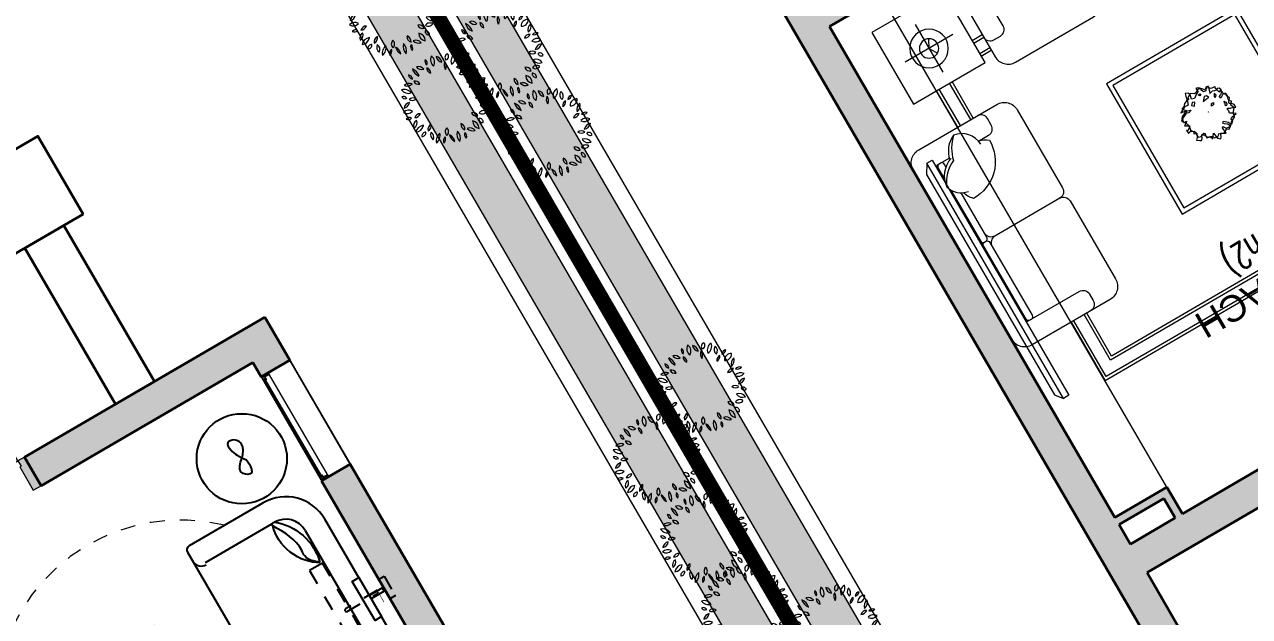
# Model space of a CAD drawing. Header units: millimetres. Extents: x 567980 to 569372, y 2065777 to 2066674.
# Drawn here: x 568889.78 to 568897.93, y 2066310.05 to 2066313.99 of the extents above; entities that cross this region are included whole.
import ezdxf
from ezdxf.enums import TextEntityAlignment as Align

# ---------------------------------------------------------------- set-up
doc = ezdxf.new("R2010")
doc.units = ezdxf.units.MM
for name, pattern in [('047 Type S1$0$CENTER', [2, 1.25, -0.25, 0.25, -0.25]), ('047 Type S1$0$HIDDEN', [0.375, 0.25, -0.125]), ('CENTER', [3, 1.5, -0.5, 0.5, -0.5]), ('HIDDEN', [0.75, 0.5, -0.25])]:
    doc.linetypes.add(name, pattern=pattern)
for name, color, linetype, lineweight in [('A-DIM', 251, 'Continuous', 15), ('A-HATCH', 251, 'Continuous', 5), ('A-TEXT', 7, 'Continuous', 18), ('A-TUONG', 255, 'Continuous', 35), ('boDnv', 54, 'Continuous', 25), ('E- RANH GIOI', 1, 'CENTER', 13), ('E- THAY', 9, 'Continuous', 20), ('E-Manh', 251, 'Continuous', 13), ('E-NoiThat', 32, 'Continuous', 9), ('i_Cay', 114, 'Continuous', 13), ('i_Hatch', 250, 'Continuous', 13), ('i_ThietBi', 32, 'Continuous', 13), ('LD-CUA', 146, 'Continuous', 13), ('LD-KHUAT', 33, 'HIDDEN', 9), ('LD-THAY', 9, 'Continuous', 13)]:
    doc.layers.add(name, color=color, linetype=linetype, lineweight=lineweight)
for name, color, linetype in [('ChiaLo', 128, 'CENTER'), ('DIM 222222', 1, 'Continuous'), ('I-LOOS', 32, 'Continuous'), ('I-LOOSE', 32, 'Continuous'), ('loKBT', 42, 'Continuous')]:
    doc.layers.add(name, color=color, linetype=linetype)
doc.styles.add('AA - Arial - Regular', font='arial.ttf', dxfattribs={"height": 250})
doc.styles.add('Dim roman', font='romans.shx', dxfattribs={"width": 0.7})

# ---------------------------------------------------------------- blocks, each defined once
blk = doc.blocks.new('NEN')
at = {"layer": 'ChiaLo', "ltscale": 5}
blk.add_lwpolyline([(212.7459, -88.0699), (192.6307, -53.4957)], dxfattribs=at)
at = {"layer": 'loKBT'}
for points in [[(203.4352, -47.2097), (192.6307, -53.4957), (202.6883, -70.7828), (213.4928, -64.4968)], [(192.6307, -53.4957), (181.8263, -59.7817), (191.8839, -77.0688), (202.6883, -70.7828)]]:
    blk.add_lwpolyline(points, close=True, dxfattribs=at)
blk = doc.blocks.new('BT-02')
at = {"layer": 'loKBT'}
for points in [[(7730060.1, 959879), (7730060.1, 979879), (7717560.1, 979879), (7717560.1, 959879), (7730060.1, 959879)], [(7742560.1, 959879), (7742560.1, 979879), (7730060.1, 979879), (7730060.1, 959879), (7742560.1, 959879)]]:
    blk.add_lwpolyline(points, dxfattribs=at)
for points in [[(7730060.1, 979879), (7717560.1, 979879), (7717560.1, 959879), (7730060.1, 959879)], [(7717560.1, 959879), (7730060.1, 959879), (7730060.1, 979879), (7717560.1, 979879)], [(7742560.1, 979879), (7730060.1, 979879), (7730060.1, 959879), (7742560.1, 959879)], [(7730060.1, 959879), (7742560.1, 959879), (7742560.1, 979879), (7730060.1, 979879)]]:
    blk.add_lwpolyline(points, close=True, dxfattribs=at)
blk = doc.blocks.new('*U507')
h = blk.add_hatch(color=254)
h.dxf.hatch_style = 1
h.paths.add_polyline_path([(21.7, 844.7), (21.7, 1014.3), (50, 1014.3), (50, 986), (27.4, 986), (27.4, 844.7)])
h = blk.add_hatch(color=253)
h.dxf.hatch_style = 1
h.paths.add_polyline_path([(50, 950.2), (90, 950.2), (90, 1050.2), (50, 1050.2)])
h.paths.add_polyline_path([(50, 100), (90, 100), (90, 0), (50, 0)])
h = blk.add_hatch(color=253)
h.dxf.hatch_style = 1
h.paths.add_polyline_path([(2150.4, 100), (2110.4, 100), (2110.4, 0), (2150.4, 0)])
h.paths.add_polyline_path([(2150.4, 950.2), (2110.4, 950.2), (2110.4, 1050.2), (2150.4, 1050.2)])
h = blk.add_hatch(color=254)
h.dxf.hatch_style = 1
h.paths.add_polyline_path([(50, 950.2), (90, 950.2), (90, 100), (50, 100)])
h = blk.add_hatch(color=254)
h.dxf.hatch_style = 1
h.paths.add_polyline_path([(2110.4, 950.2), (2150.4, 950.2), (2150.4, 100), (2110.4, 100)])
h = blk.add_hatch(color=253)
h.dxf.hatch_style = 1
h.paths.add_polyline_path([(0, 0), (50, 0), (50, -40), (60, -40), (60, -220), (0, -220)])
h = blk.add_hatch(color=253)
h.dxf.hatch_style = 1
h.paths.add_polyline_path([(2200.4, 0), (2150.4, 0), (2150.4, -40), (2140.4, -40), (2140.4, -220), (2200.4, -220)])
at = {"linetype": 'Continuous'}
blk.add_line((70, 100), (70, 950.2), dxfattribs=at)
for p, q in [((90, 950.2), (90, 100)), ((2110.4, 950.2), (2110.4, 100)), ((2130.4, 100), (2130.4, 950.2))]:
    blk.add_line(p, q)
for points in [[(21.7, 844.7), (21.7, 1014.3), (50, 1014.3), (50, 986), (27.4, 986), (27.4, 844.7)], [(50, 950.2), (90, 950.2), (90, 100), (50, 100)], [(2110.4, 950.2), (2150.4, 950.2), (2150.4, 100), (2110.4, 100)], [(0, 0), (50, 0), (50, -40), (60, -40), (60, -220), (0, -220)], [(2200.4, 0), (2150.4, 0), (2150.4, -40), (2140.4, -40), (2140.4, -220), (2200.4, -220)]]:
    blk.add_lwpolyline(points, close=True)
for points in [[(50, 950.2), (90, 950.2), (90, 1050.2), (50, 1050.2), (50, 950.2)], [(2150.4, 950.2), (2110.4, 950.2), (2110.4, 1050.2), (2150.4, 1050.2), (2150.4, 950.2)], [(50, 953.1), (50, 100)], [(2150.4, 953.1), (2150.4, 100)], [(50, 100), (90, 100), (90, 0), (50, 0), (50, 100)], [(2150.4, 100), (2110.4, 100), (2110.4, 0), (2150.4, 0), (2150.4, 100)]]:
    blk.add_lwpolyline(points)
at = {"linetype": 'HIDDEN', "ltscale": 30}
for points in [[(1100.2, 0, 0.414214), (50, 1050.2, 0.414214)], [(1100.2, 0, -0.414214), (2150.4, 1050.2, -0.414214)]]:
    blk.add_lwpolyline(points, format="xyb", dxfattribs=at)
blk = doc.blocks.new('tv')
at = {"layer": 'i_ThietBi'}
for points in [[(-124298533.7, 101887768.1), (-124300227.4, 101887768.1), (-124300277.4, 101887728.1), (-124298468.4, 101887728.1)], [(-124298468.4, 101887688.1), (-124300277.4, 101887688.1), (-124300277.4, 101887728.1), (-124298468.4, 101887728.1)]]:
    blk.add_lwpolyline(points, close=True, dxfattribs=at)
blk = doc.blocks.new('047 Type S1$0$A$C0E4C1570')
at = {"layer": 'DIM 222222', "color": 0, "linetype": '047 Type S1$0$CENTER', "ltscale": 25}
for p, q in [((0, -0.2), (0, -100.2)), ((50, -50.2), (-50, -50.2))]:
    blk.add_line(p, q, dxfattribs=at)
at = {"layer": 'DIM 222222', "color": 0, "linetype": '047 Type S1$0$HIDDEN', "ltscale": 50}
blk.add_lwpolyline([(20, -12.4), (20, -87.4), (-20, -87.4), (-20, -12.4)], close=True, dxfattribs=at)
blk = doc.blocks.new('A$C7ACE46B4')
blk.add_wipeout([(-12.5, 0), (12.5, 0), (12.5, -100), (150, -100), (150, -150), (-150, -150), (-150, -100), (-12.5, -100)]).dxf.layer = 'I-LOOSE'
at = {"layer": 'I-LOOSE'}
blk.add_lwpolyline([(-12.5, -100), (-12.5, 0), (12.5, 0), (12.5, -100)], dxfattribs=at)
blk.add_lwpolyline([(-150, -100), (150, -100), (150, -150), (-150, -150)], close=True, dxfattribs=at)
blk = doc.blocks.new('WR WERW')
at = {"layer": 'DIM 222222', "color": 1, "linetype": '047 Type S1$0$HIDDEN', "ltscale": 50, "extrusion": (9.92932e-07, -2.8403e-12, 1)}
for p, q in [((167309.9, 38806.7, 0), (167259.9, 38806.7, 0)), ((167259.9, 38806.7, 0), (167259.9, 38456.7, 0)), ((167309.9, 38456.7, 0), (167309.9, 38806.7, 0)), ((167259.9, 38456.7, 0), (167309.9, 38456.7, 0))]:
    blk.add_line(p, q, dxfattribs=at)
at = {"layer": 'DIM 222222', "color": 1, "linetype": '047 Type S1$0$HIDDEN', "ltscale": 50, "extrusion": (-9.92932e-07, 2.8439e-12, 1)}
for p, q in [((167269.9, 38636.7, 0), (167149.9, 38636.7, 0)), ((167149.9, 38636.7, 0), (167149.9, 38626.7, 0)), ((167149.9, 38626.7, 0), (167269.9, 38626.7, 0)), ((167274.9, 38631.7, 0), (167274.9, 38631.7, 0))]:
    blk.add_line(p, q, dxfattribs=at)
for start, end in [(0, 90), (270, 0)]:
    blk.add_arc((167269.9, 38631.7, -0.2), 5, start, end, dxfattribs=at)
blk = doc.blocks.new('2nd Floor Plan$0$weff')
at = {"color": 9}
blk.add_wipeout([(56.5, 207.1), (12.8, 168.9), (-23.4, 123.6), (-59.2, 57.6), (-78.1, 2.2), (-84.9, -29.8), (-89.8, -99.1), (-82.2, -153), (-41.5, -131.1), (-5.2, -99.4), (15, -84.2), (44.3, -38.7), (64.9, -4.2), (85, 45.7), (96.1, 91.6), (100.3, 136.7), (100.2, 145.7), (98.6, 169.4), (92.6, 200.1), (93.7, 207.9), (90.9, 214.5), (85, 219.1), (77.5, 220.1)], dxfattribs=at).dxf.layer = 'I-LOOS'
at = {"layer": 'I-LOOS', "color": 9}
for centre, major_axis, ratio, start_param, end_param in [((136.3, -26.8), (112.3, 268.4), 0.731709, 0.805447, 2.336146), ((-82.9, 66.8), (109.5, 220.3), 0.666606, 3.780671, 5.644107), ((79.5, 205.9), (1.9, -14.2), 1, 1.019254, 3.517144)]:
    blk.add_ellipse(centre, major_axis=major_axis, ratio=ratio, start_param=start_param, end_param=end_param, dxfattribs=at)
blk.add_spline([(-83.1, -153.5), (-11, -71.1), (-9.5, -30.9), (92.6, 200.1)], degree=3, dxfattribs=at)
blk = doc.blocks.new('AAW')
at = {"layer": 'I-LOOS'}
blk.add_ellipse((7152422.8, 829492.9, 0), major_axis=(0, 600), ratio=0.583333, dxfattribs=at)
at = {"color": 8, "linetype": 'ByBlock'}
blk.add_wipeout([(7150959.9, 828249), (7150961.2, 828281.8), (7150968.5, 828324.5), (7150982.3, 828366.9), (7151003.5, 828409), (7151026.9, 828442.1), (7151081.9, 828494.6), (7151135.1, 828525.9), (7151168.5, 828538.8), (7151245.7, 828552.7), (7151312.3, 828548.4), (7151358.3, 828536.4), (7151384.9, 828525.8), (7151416.7, 828508.8), (7151457, 828479.2), (7151477, 828460), (7151509.6, 828419.3), (7151536.9, 828368.1), (7151551.1, 828325.1), (7151557.5, 828290.6), (7151559.7, 828260.8), (7151556.7, 828209.9), (7151543.1, 828154.3), (7151515.2, 828095.6), (7151476.7, 828045.7), (7151423.5, 828001.6), (7151375.6, 827976.3), (7151311.5, 827957.6), (7151206.8, 827957.8), (7151146.6, 827975.3), (7151077.7, 828014.7), (7151042.4, 828046.4), (7151002.9, 828098.2), (7150980.2, 828144.5), (7150964.1, 828202.6), (7150959.9, 828247.6)], dxfattribs=at).translate(0, 0, 0).dxf.layer = 'I-LOOS'
at = {"layer": 'I-LOOS', "color": 7}
blk.add_spline([(7151237.1, 828273.2, 0), (7151239.2, 828344.7, 0), (7151250.8, 828366.2, 0), (7151302.6, 828342.8, 0), (7151215, 828187.9, 0), (7151242.3, 828119.2, 0), (7151287.4, 828115.2, 0), (7151294.2, 828165.9, 0), (7151275.4, 828217.2, 0), (7151236.2, 828276.7, 0)], degree=3, dxfattribs=at)
blk.add_wipeout([(7150984.5, 828877.7), (7150984.3, 830047.8), (7150987.9, 830094.3), (7151003.8, 830154.3), (7151019, 830188), (7151039.8, 830221.7), (7151072.1, 830259.9), (7151111.4, 830293), (7151145.7, 830313.9), (7151183.8, 830330.5), (7151224.5, 830341.8), (7151256.3, 830346.5), (7151284.3, 830347.8), (7151842.4, 830347.8), (7151859.2, 830347.4), (7151871.9, 830342.3), (7151881.2, 830331.4), (7151884.2, 830321.4), (7151884.4, 830317.9), (7151884.7, 828607.9), (7151882.7, 828597.3), (7151875.9, 828586.7), (7151869.8, 828582), (7151862.3, 828578.8), (7151854.7, 828577.8), (7151284.5, 828577.8), (7151249.5, 828579.8), (7151207.9, 828587.7), (7151171.3, 828600), (7151141.1, 828614.3), (7151108.9, 828634.6), (7151072.4, 828665.6), (7151048.6, 828692.4), (7151022.6, 828731.5), (7151002.8, 828774.5), (7150990.5, 828818.1), (7150985.2, 828856.5)]).translate(0, 0, 0).dxf.layer = 'I-LOOS'
at = {"layer": 'I-LOOS', "ltscale": 500}
for p, q in [((7151134.3, 828877.8, 0), (7151134.3, 830047.8, 0)), ((7151277.6, 828727.9, 0), (7151819, 828727.9, 0))]:
    blk.add_line(p, q, dxfattribs=at)
at = {"layer": 'I-LOOS', "ltscale": 500, "elevation": 0}
blk.add_lwpolyline([(7150984.3, 830047.7), (7150984.5, 828877.7, 0.414169), (7151284.5, 828577.8), (7151854.7, 828577.8, 0.41182), (7151884.7, 828607.9), (7151884.4, 830317.9, 0.41662), (7151854.4, 830347.8), (7151284.3, 830347.8, 0.414258)], format="xyb", close=True, dxfattribs=at)
at = {"layer": 'I-LOOS'}
blk.add_circle((7151259.8, 828253.1, 0), 300, dxfattribs=at)
at = {"layer": 'I-LOOS', "ltscale": 500}
for centre, radius, start, end in [((7151284.3, 828877.8, 0), 150, 180.00873, 270), ((7151819.3, 828677.4, 0), 65.6, 4.65828, 90.30372)]:
    blk.add_arc(centre, radius, start, end, dxfattribs=at)
at = {"layer": 'LD-KHUAT', "ltscale": 0.1}
blk.add_arc((7152437, 829469.1, 0), 1235.3, 226.17856, 134.65889, dxfattribs=at)
blk.add_wipeout([(7150884.5, 828877.9), (7150944.5, 828877.9), (7150944.4, 828957.9), (7150919.4, 828957.9), (7150919.4, 829967.9), (7150944.4, 829967.9), (7150944.4, 830047.9), (7150884.4, 830047.9), (7150884.4, 828877.9)]).translate(0, 0, 0).dxf.layer = 'I-LOOS'
at = {"layer": 'I-LOOSE', "rotation": 89.99999999876488}
blk.add_blockref('A$C7ACE46B4', (7150884.4, 829477.9, 0), dxfattribs=at)
at = {"layer": 'DIM 222222', "linetype": 'ByBlock', "xscale": 2, "yscale": 2, "zscale": 2}
blk.add_blockref('WR WERW', (6816624.6, 752209.1, 0), dxfattribs=at)
at = {"layer": 'I-LOOS', "ltscale": 500, "xscale": -1, "rotation": 175.5742858466024}
blk.add_blockref('2nd Floor Plan$0$weff', (7151228.7, 828950.6, 0), dxfattribs=at)
blk = doc.blocks.new('sf2')
at = {"layer": 'E-NoiThat'}
for p, q in [((-123893881.8, 101810474), (-123893331.8, 101810474)), ((-123893881.8, 101809924), (-123893881.8, 101810474)), ((-123893331.8, 101810474), (-123893331.8, 101809924)), ((-123893881.8, 101810094), (-123893958.9, 101810094)), ((-123893881.8, 101810074), (-123893958.9, 101810074)), ((-123893881.8, 101809994), (-123893958.9, 101809994)), ((-123893881.8, 101809974), (-123893958.9, 101809974)), ((-123893331.8, 101809924), (-123893881.8, 101809924)), ((-123893628.9, 101809644), (-123893628.9, 101809924)), ((-123893608.9, 101809644), (-123893608.9, 101809924)), ((-123893528.9, 101809644), (-123893528.9, 101809924)), ((-123893508.9, 101809644), (-123893508.9, 101809924)), ((-123895508.9, 101808394), (-123895508.9, 101809394)), ((-123895508.9, 101809394), (-123894508.9, 101809394)), ((-123895478.9, 101808424), (-123895478.9, 101809364)), ((-123895478.9, 101809364), (-123894538.9, 101809364)), ((-123894538.9, 101809364), (-123894538.9, 101808424)), ((-123894508.9, 101809394), (-123894508.9, 101808394)), ((-123895124.1, 101809011.6), (-123895119.2, 101809016.2)), ((-123895119.2, 101809016.2), (-123895106.2, 101809017.3)), ((-123895106.2, 101809017.3), (-123895094.8, 101809018.5)), ((-123895094.8, 101809018.5), (-123895085, 101809028.8)), ((-123895086.6, 101809041.5), (-123895068.7, 101809042.7)), ((-123895085, 101809027.7), (-123895086.6, 101809041.5)), ((-123895085, 101809028.8), (-123895080.1, 101809032.3)), ((-123895080.1, 101809011.6), (-123895085, 101809027.7)), ((-123895080.1, 101809032.3), (-123895063.8, 101809036.9)), ((-123895068.7, 101809042.7), (-123895057.3, 101809021.9)), ((-123895063.8, 101809036.9), (-123895054.1, 101809032.3)), ((-123895057.3, 101809021.9), (-123895041.1, 101809024.2)), ((-123895054.1, 101809032.3), (-123895041.1, 101809048.4)), ((-123895041.1, 101809048.4), (-123895023.1, 101809056.5)), ((-123895041.1, 101809024.2), (-123895032.9, 101809042.7)), ((-123895036.2, 101809048.4), (-123895031.3, 101809058.8)), ((-123895032.9, 101809042.7), (-123895036.2, 101809048.4)), ((-123895031.3, 101809058.8), (-123895018.3, 101809066.9)), ((-123895023.1, 101809056.5), (-123895011.7, 101809056.5)), ((-123895018.3, 101809066.9), (-123895006.9, 101809070.3)), ((-123895014.1, 101809024.4), (-123895016.6, 101809017.1)), ((-123895016.6, 101809017.1), (-123895006.4, 101809013.5)), ((-123894998.8, 101809024.4), (-123895014.1, 101809024.4)), ((-123895011.7, 101809056.5), (-123894992.2, 101809043.8)), ((-123895006.9, 101809070.3), (-123895010.1, 101809048.4)), ((-123895010.1, 101809048.4), (-123895008.5, 101809043.8)), ((-123895008.5, 101809043.8), (-123894993.8, 101809035.8)), ((-123895006.4, 101809013.5), (-123894998.8, 101809024.4)), ((-123894993.8, 101809035.8), (-123894966.2, 101809017.3)), ((-123894992.2, 101809043.8), (-123894982.4, 101809042.7)), ((-123894982.4, 101809042.7), (-123894958, 101809060)), ((-123894966.2, 101809017.3), (-123894946.6, 101809021.9)), ((-123894958, 101809060), (-123894951.5, 101809055.3)), ((-123894953.1, 101809053), (-123894949.9, 101809068)), ((-123894946.6, 101809021.9), (-123894953.1, 101809053)), ((-123894951.5, 101809055.3), (-123894941.8, 101809049.6)), ((-123894949.9, 101809068), (-123894928.7, 101809076.1)), ((-123894941.8, 101809049.6), (-123894930.4, 101809045)), ((-123894930.4, 101809045), (-123894928.7, 101809032.3)), ((-123894928.7, 101809076.1), (-123894923.8, 101809060)), ((-123894928.7, 101809032.3), (-123894928.7, 101809030)), ((-123894928.7, 101809030), (-123894909.2, 101809027.7)), ((-123894923.8, 101809060), (-123894922.2, 101809053)), ((-123894922.2, 101809053), (-123894919, 101809031.1)), ((-123894919, 101809031.1), (-123894907.6, 101808998.9)), ((-123894909.2, 101809027.7), (-123894892.9, 101809020.8)), ((-123894892.9, 101809020.8), (-123894876.6, 101809003.5)), ((-123895164.8, 101808934.3), (-123895161.5, 101808943.6)), ((-123895158.3, 101808924), (-123895164.8, 101808934.3)), ((-123895163.1, 101808928.6), (-123895159.9, 101808935.5)), ((-123895161.5, 101808943.6), (-123895143.6, 101808945.9)), ((-123895159.9, 101808935.5), (-123895156.6, 101808940.1)), ((-123895156.6, 101808940.1), (-123895148.5, 101808945.9)), ((-123895148.5, 101808978.1), (-123895142, 101808993.1)), ((-123895143.6, 101808963.1), (-123895148.5, 101808978.1)), ((-123895148.5, 101808958.5), (-123895146.9, 101808960.8)), ((-123895148.5, 101808953.9), (-123895148.5, 101808958.5)), ((-123895148.5, 101808945.9), (-123895148.5, 101808953.9)), ((-123895146.9, 101808977), (-123895127.3, 101808970.1)), ((-123895146.9, 101808960.8), (-123895146.9, 101808977)), ((-123895133.8, 101808952.8), (-123895143.6, 101808963.1)), ((-123895143.6, 101808945.9), (-123895117.6, 101808929.7)), ((-123895142, 101808993.1), (-123895129, 101808997.7)), ((-123895125.7, 101808950.5), (-123895133.8, 101808952.8)), ((-123895129, 101808997.7), (-123895119.2, 101808992)), ((-123895127.3, 101808981.6), (-123895119.2, 101809005.8)), ((-123895127.3, 101808970.1), (-123895127.3, 101808981.6)), ((-123895115.9, 101808944.7), (-123895125.7, 101808950.5)), ((-123895119.2, 101809005.8), (-123895124.1, 101809011.6)), ((-123895119.2, 101808992), (-123895106.2, 101808994.3)), ((-123895117.6, 101808929.7), (-123895115.9, 101808944.7)), ((-123895106.2, 101808994.3), (-123895091.5, 101808998.9)), ((-123895102.6, 101808963.3), (-123895098.1, 101808976.2)), ((-123895092, 101808954.7), (-123895102.6, 101808963.3)), ((-123895098.1, 101808976.2), (-123895096.5, 101808978.4)), ((-123895096.5, 101808978.4), (-123895085.9, 101808960.1)), ((-123895085.9, 101808960.1), (-123895092, 101808954.7)), ((-123895091.5, 101808998.9), (-123895072, 101808993.1)), ((-123895075.2, 101808996.6), (-123895080.1, 101809011.6)), ((-123895072, 101808993.1), (-123895075.2, 101808996.6)), ((-123895052.5, 101808973), (-123895044.8, 101808992.4)), ((-123895034.2, 101808975.1), (-123895052.5, 101808973)), ((-123895044.8, 101808992.4), (-123895028.1, 101808994.5)), ((-123895006.8, 101808969.7), (-123895034.2, 101808975.1)), ((-123895028.1, 101808994.5), (-123895006.8, 101808969.7)), ((-123894956.7, 101808993.4), (-123894940, 101809002)), ((-123894941.5, 101808973), (-123894956.7, 101808993.4)), ((-123894924.8, 101808985.9), (-123894941.5, 101808973)), ((-123894940, 101809002), (-123894924.8, 101808985.9)), ((-123894907.6, 101808998.9), (-123894892.9, 101808998.9)), ((-123894865.2, 101808975.8), (-123894905.9, 101808962)), ((-123894905.9, 101808962), (-123894897.8, 101808955.1)), ((-123894897.8, 101808955.1), (-123894886.4, 101808952.8)), ((-123894892.9, 101808998.9), (-123894883.1, 101809002.3)), ((-123894886.4, 101808952.8), (-123894871.8, 101808959.7)), ((-123894883.1, 101809002.3), (-123894839.2, 101808980.4)), ((-123894857.1, 101808997.7), (-123894879.9, 101808974.7)), ((-123894879.9, 101808974.7), (-123894865.2, 101808958.5)), ((-123894876.6, 101809003.5), (-123894857.1, 101808997.7)), ((-123894871.8, 101808959.7), (-123894862, 101808965.5)), ((-123894839.2, 101808980.4), (-123894865.2, 101808975.8)), ((-123894865.2, 101808958.5), (-123894850.6, 101808949.3)), ((-123894862, 101808965.5), (-123894837.6, 101808956.2)), ((-123894850.6, 101808949.3), (-123894831.1, 101808941.2)), ((-123894837.6, 101808956.2), (-123894819.7, 101808936.6)), ((-123894831.1, 101808941.2), (-123894824.5, 101808920.5)), ((-123894819.7, 101808936.6), (-123894818, 101808929.7)), ((-123895174.5, 101808849), (-123895164.8, 101808861.7)), ((-123895171.3, 101808904.4), (-123895164.8, 101808914.7)), ((-123895161.5, 101808892.8), (-123895171.3, 101808904.4)), ((-123895169.7, 101808876.7), (-123895158.3, 101808890.5)), ((-123895159.9, 101808866.3), (-123895169.7, 101808876.7)), ((-123895166.4, 101808922.8), (-123895163.1, 101808928.6)), ((-123895161.5, 101808909), (-123895166.4, 101808922.8)), ((-123895164.8, 101808914.7), (-123895158.3, 101808924)), ((-123895164.8, 101808861.7), (-123895148.5, 101808870.9)), ((-123895163.1, 101808830.6), (-123895151.7, 101808856)), ((-123895158.3, 101808899.8), (-123895161.5, 101808909)), ((-123895150.1, 101808876.7), (-123895161.5, 101808892.8)), ((-123895151.7, 101808856), (-123895159.9, 101808866.3)), ((-123895158.3, 101808890.5), (-123895158.3, 101808899.8)), ((-123895148.5, 101808870.9), (-123895150.1, 101808876.7)), ((-123895124.1, 101808851.4), (-123895140.4, 101808839.8)), ((-123895132.2, 101808895.1), (-123895135.5, 101808890.5)), ((-123895135.5, 101808890.5), (-123895135.5, 101808877.9)), ((-123895135.5, 101808877.9), (-123895127.3, 101808868.6)), ((-123895127.3, 101808900.9), (-123895132.2, 101808895.1)), ((-123895122.8, 101808890.1), (-123895127.3, 101808900.9)), ((-123895127.3, 101808868.6), (-123895120.8, 101808870.9)), ((-123895122.8, 101808890.1), (-123895125.7, 101808885.9)), ((-123895120.8, 101808870.9), (-123895125.7, 101808885.9)), ((-123895119.2, 101808842.1), (-123895124.1, 101808851.4)), ((-123895047.9, 101808929.9), (-123895061.6, 101808928.9)), ((-123895061.6, 101808928.9), (-123895054, 101808915.9)), ((-123895054, 101808915.9), (-123895038.8, 101808915.9)), ((-123895038.8, 101808915.9), (-123895047.9, 101808929.9)), ((-123895001.7, 101808891.3), (-123895003.1, 101808891.3)), ((-123895001.7, 101808891.3), (-123895001.7, 101808892.7)), ((-123895001.7, 101808891.3), (-123895001.7, 101808890)), ((-123895001.7, 101808891.3), (-123895000.3, 101808891.3)), ((-123894816.4, 101808892.8), (-123894849, 101808875.6)), ((-123894849, 101808875.6), (-123894822.9, 101808854.8)), ((-123894826.2, 101808913.6), (-123894844.1, 101808912.4)), ((-123894844.1, 101808912.4), (-123894835.9, 101808904.4)), ((-123894839.2, 101808889.4), (-123894840.8, 101808868.6)), ((-123894840.8, 101808868.6), (-123894837.6, 101808838.7)), ((-123894834.3, 101808905.5), (-123894839.2, 101808889.4)), ((-123894835.9, 101808904.4), (-123894816.4, 101808892.8)), ((-123894824.5, 101808920.5), (-123894834.3, 101808905.5)), ((-123894818, 101808929.7), (-123894826.2, 101808913.6)), ((-123894822.9, 101808854.8), (-123894813.1, 101808859.4)), ((-123894813.1, 101808859.4), (-123894814.8, 101808841)), ((-123895174.5, 101808829.5), (-123895174.5, 101808849)), ((-123895146.9, 101808839.8), (-123895174.5, 101808829.5)), ((-123895153.4, 101808819.1), (-123895163.1, 101808830.6)), ((-123895155, 101808791.4), (-123895143.6, 101808800.6)), ((-123895119.2, 101808784.5), (-123895155, 101808791.4)), ((-123895140.4, 101808802.9), (-123895153.4, 101808819.1)), ((-123895140.4, 101808839.8), (-123895146.9, 101808839.8)), ((-123895143.6, 101808800.6), (-123895127.3, 101808809.9)), ((-123895137.1, 101808786.8), (-123895140.4, 101808802.9)), ((-123895133.8, 101808775.3), (-123895137.1, 101808786.8)), ((-123895101.3, 101808759.1), (-123895133.8, 101808775.3)), ((-123895127.3, 101808809.9), (-123895117.6, 101808815.6)), ((-123895122.4, 101808830.6), (-123895119.2, 101808842.1)), ((-123895117.6, 101808815.6), (-123895122.4, 101808830.6)), ((-123895106.2, 101808776.4), (-123895119.2, 101808784.5)), ((-123895114.3, 101808761.5), (-123895106.2, 101808776.4)), ((-123895057.3, 101808790.3), (-123895083.4, 101808766.1)), ((-123895072, 101808756.8), (-123895054.1, 101808769.5)), ((-123895047.6, 101808779.9), (-123895057.3, 101808790.3)), ((-123895054.1, 101808769.5), (-123895047.6, 101808779.9)), ((-123894902.7, 101808785.7), (-123894910.8, 101808779.9)), ((-123894910.8, 101808779.9), (-123894907.6, 101808769.5)), ((-123894899.4, 101808775.3), (-123894910.8, 101808753.4)), ((-123894907.6, 101808769.5), (-123894905.9, 101808749.9)), ((-123894886.4, 101808782.2), (-123894902.7, 101808785.7)), ((-123894891.3, 101808781), (-123894899.4, 101808775.3)), ((-123894878.3, 101808775.3), (-123894891.3, 101808781)), ((-123894876.6, 101808761.5), (-123894886.4, 101808782.2)), ((-123894858.7, 101808782.2), (-123894878.3, 101808775.3)), ((-123894844.1, 101808815.6), (-123894863.6, 101808808.7)), ((-123894863.6, 101808808.7), (-123894850.6, 101808784.5)), ((-123894855.5, 101808828.3), (-123894860.4, 101808815.6)), ((-123894860.4, 101808815.6), (-123894855.5, 101808805.3)), ((-123894855.5, 101808805.3), (-123894858.7, 101808782.2)), ((-123894839.2, 101808770.7), (-123894857.1, 101808758)), ((-123894837.6, 101808838.7), (-123894855.5, 101808828.3)), ((-123894839.2, 101808843.3), (-123894852.2, 101808827.1)), ((-123894852.2, 101808827.1), (-123894844.1, 101808815.6)), ((-123894850.6, 101808784.5), (-123894839.2, 101808770.7)), ((-123894831.1, 101808839.8), (-123894839.2, 101808843.3)), ((-123894814.8, 101808834.1), (-123894831.1, 101808839.8)), ((-123894814.8, 101808841), (-123894814.8, 101808834.1)), ((-123895096.4, 101808746.5), (-123895114.3, 101808761.5)), ((-123895093.1, 101808748.8), (-123895101.3, 101808759.1)), ((-123895085, 101808756.8), (-123895096.4, 101808746.5)), ((-123895086.6, 101808743), (-123895093.1, 101808748.8)), ((-123895083.4, 101808738.4), (-123895086.6, 101808743)), ((-123895083.4, 101808766.1), (-123895085, 101808756.8)), ((-123895065.5, 101808737.3), (-123895083.4, 101808738.4)), ((-123895081.7, 101808737.3), (-123895072, 101808756.8)), ((-123895063.8, 101808723.4), (-123895081.7, 101808737.3)), ((-123895054.1, 101808740.7), (-123895065.5, 101808737.3)), ((-123895047.6, 101808734.9), (-123895063.8, 101808723.4)), ((-123895034.5, 101808724.6), (-123895054.1, 101808740.7)), ((-123895045.9, 101808745.3), (-123895047.6, 101808734.9)), ((-123895036.2, 101808760.3), (-123895045.9, 101808745.3)), ((-123895029.7, 101808753.4), (-123895036.2, 101808760.3)), ((-123895019.9, 101808717.7), (-123895034.5, 101808724.6)), ((-123895032.9, 101808711.9), (-123895029.7, 101808753.4)), ((-123895024.8, 101808716.5), (-123895032.9, 101808711.9)), ((-123895006.9, 101808725.7), (-123895024.8, 101808716.5)), ((-123895003.6, 101808729.2), (-123895019.9, 101808717.7)), ((-123894997.1, 101808721.1), (-123895006.9, 101808725.7)), ((-123894989, 101808731.5), (-123895003.6, 101808729.2)), ((-123894990.6, 101808707.3), (-123894997.1, 101808721.1)), ((-123894984.1, 101808696.9), (-123894990.6, 101808707.3)), ((-123894974.3, 101808718.8), (-123894989, 101808731.5)), ((-123894974.3, 101808705), (-123894984.1, 101808696.9)), ((-123894951.5, 101808723.4), (-123894974.3, 101808718.8)), ((-123894966.2, 101808711.9), (-123894974.3, 101808705)), ((-123894959.7, 101808754.5), (-123894966.2, 101808711.9)), ((-123894936.9, 101808723.4), (-123894959.7, 101808754.5)), ((-123894941.8, 101808738.4), (-123894951.5, 101808723.4)), ((-123894933.6, 101808743), (-123894941.8, 101808738.4)), ((-123894930.4, 101808745.3), (-123894936.9, 101808723.4)), ((-123894932, 101808743), (-123894933.6, 101808743)), ((-123894912.4, 101808747.6), (-123894932, 101808743)), ((-123894922.2, 101808747.6), (-123894930.4, 101808745.3)), ((-123894905.9, 101808749.9), (-123894922.2, 101808747.6)), ((-123894910.8, 101808753.4), (-123894912.4, 101808747.6)), ((-123894865.2, 101808752.2), (-123894876.6, 101808761.5)), ((-123894857.1, 101808758), (-123894865.2, 101808752.2)), ((-123894508.9, 101808394), (-123895508.9, 101808394)), ((-123894538.9, 101808424), (-123895478.9, 101808424)), ((-123893628.9, 101807814), (-123893628.9, 101808144)), ((-123893608.9, 101807794), (-123893608.9, 101808144)), ((-123893528.9, 101807714), (-123893528.9, 101808144)), ((-123893508.9, 101808144), (-123893508.9, 101807694)), ((-123893508.9, 101807694), (-123893508.9, 101808144)), ((-123896408.9, 101807794), (-123893608.9, 101807794)), ((-123896388.9, 101807814), (-123893628.9, 101807814)), ((-123896488.9, 101807714), (-123893528.9, 101807714)), ((-123896508.9, 101807694), (-123893508.9, 101807694))]:
    blk.add_line(p, q, dxfattribs=at)
for points in [[(-123893958.9, 101809924, -0.414214), (-123894058.9, 101809824), (-123894658.9, 101809824, -0.414214), (-123894708.9, 101809874, -0.414214), (-123894758.9, 101809824), (-123895258.9, 101809824, -0.414214), (-123895308.9, 101809874, -0.414214), (-123895358.9, 101809824), (-123895958.9, 101809824, -0.414214), (-123896058.9, 101809924), (-123896058.9, 101810524, -0.414214), (-123895958.9, 101810624), (-123894058.9, 101810624, -0.414214), (-123893958.9, 101810524)], [(-123893808.9, 101809644, 0.414214), (-123893908.9, 101809544), (-123893908.9, 101808944, 0.414214), (-123893858.9, 101808894, 0.404778), (-123893908.9, 101808844), (-123893908.9, 101808244, 0.414214), (-123893808.9, 101808144), (-123893208.9, 101808144, 0.414214), (-123893108.9, 101808244), (-123893108.9, 101809544, 0.414214), (-123893208.9, 101809644)], [(-123893258.9, 101808314), (-123893258.9, 101808874, 0.414214), (-123893278.9, 101808894), (-123893288.9, 101808894, 0.414214), (-123893308.9, 101808874), (-123893308.9, 101808314, 0.414214), (-123893288.9, 101808294), (-123893278.9, 101808294, 0.414214)]]:
    blk.add_lwpolyline(points, format="xyb", close=True, dxfattribs=at)
for points in [[(-123893606.8, 101810375.1), (-123893606.8, 101810009.1)], [(-123893606.8, 101810192.1), (-123893638.9, 101810247.7)], [(-123893789.8, 101810192.1), (-123893423.8, 101810192.1)], [(-123893606.8, 101810192.1), (-123893638.9, 101810136.6)], [(-123893357.1, 101809494), (-123893258.9, 101809494), (-123893258.9, 101809388.8)], [(-123893858.9, 101808894), (-123893358.9, 101808894)]]:
    blk.add_lwpolyline(points, dxfattribs=at)
for points in [[(-123893958.9, 101810074, -0.414214), (-123894008.9, 101810024), (-123894058.9, 101810024, -0.414214), (-123894108.9, 101810074), (-123894108.9, 101810151.5)], [(-123893581.4, 101809494), (-123893658.9, 101809494, -0.414214), (-123893708.9, 101809544), (-123893708.9, 101809594, -0.414214), (-123893658.9, 101809644)], [(-123893584.4, 101809468.9, -0.356772), (-123893458.4, 101809612.2, -0.249542), (-123893354.5, 101809482.4, 9.61688)], [(-123893458.4, 101809612.2, -0.14773), (-123893372.5, 101809466, -0.213343), (-123893246.4, 101809337.1, -0.178662)], [(-123893581.4, 101809494.1, 0.165541), (-123893647.4, 101809463.2, 0.425989), (-123893361, 101809182.4, 0.121523), (-123893321.5, 101809249, -7.115464)], [(-123893365.6, 101809486.2, -0.306663), (-123893246.4, 101809337.1, -0.30633), (-123893355.3, 101809239.7, 0.872847)], [(-123893308.9, 101809455.8), (-123893308.9, 101809474, -0.414214), (-123893288.9, 101809494), (-123893278.9, 101809494, -0.414214), (-123893258.9, 101809474)], [(-123893258.9, 101809474), (-123893258.9, 101809388.8, -0.414214)], [(-123893258.9, 101809305.6), (-123893258.9, 101808294), (-123893658.9, 101808294, 0.414214), (-123893708.9, 101808244), (-123893708.9, 101808194, 0.414214), (-123893658.9, 101808144)], [(-123893258.9, 101809305.6), (-123893258.9, 101808294), (-123893658.9, 101808294, 0.414214), (-123893708.9, 101808244), (-123893708.9, 101808194, 0.414214), (-123893658.9, 101808144)], [(-123893258.9, 101809305.6), (-123893258.9, 101808914, -0.414214), (-123893278.9, 101808894), (-123893288.9, 101808894, -0.414214), (-123893308.9, 101808914), (-123893308.9, 101809255.3, -0.414214)], [(-123893358.9, 101808894, 0.414214), (-123893308.9, 101808944, -1)], [(-123893358.9, 101808894, -0.414214), (-123893308.9, 101808844, 1)]]:
    blk.add_lwpolyline(points, format="xyb", dxfattribs=at)
for radius in [128.3, 64.2]:
    blk.add_circle((-123893606.8, 101810192.1), radius, dxfattribs=at)
blk = doc.blocks.new('SFFSF')
h = blk.add_hatch(color=250)
h.paths.add_polyline_path([(339647, 104917), (339647, 104892), (339678, 104892), (339678, 104899), (339675, 104899, 1), (339675, 104897), (339677, 104897), (339677, 104893), (339663, 104893), (339663, 104916), (339677, 104916), (339677, 104912), (339675, 104912, 1), (339675, 104911), (339678, 104911), (339678, 104917)])
h.paths.add_polyline_path([(339648, 104916), (339662, 104916), (339662, 104893), (339648, 104893)], flags=16)
blk.add_lwpolyline([(339663, 104893), (339663, 104916), (339677, 104916), (339677, 104912), (339675, 104912, 1), (339675, 104911), (339678, 104911), (339678, 104917), (339647, 104917), (339647, 104892), (339678, 104892), (339678, 104899), (339675, 104899, 1), (339675, 104897), (339677, 104897), (339677, 104893)], format="xyb", close=True)
blk.add_lwpolyline([(339662, 104893), (339662, 104916), (339648, 104916), (339648, 104893)], close=True)
blk = doc.blocks.new('DDDDA')
blk.add_hatch(color=250).paths.add_polyline_path([(339344, 104971), (339344, 104969), (339333, 104969), (339333, 104958), (339344, 104958), (339344, 104957, 0.240391), (339347, 104961), (339336, 104961), (339336, 104967), (339347, 104967, 0.240391)])
blk.add_lwpolyline([(339344, 104971), (339344, 104969), (339333, 104969), (339333, 104958), (339344, 104958), (339344, 104957, 0.240391), (339347, 104961), (339336, 104961), (339336, 104967), (339347, 104967, 0.240391)], format="xyb", close=True)
blk = doc.blocks.new('*U496')
for points in [[(22, 22), (0, 22), (0, 28), (1, 28), (1, 23), (18, 23), (18, 63), (9, 63), (9, 72), (5, 74), (5, 83), (9, 86), (9, 93), (1, 93), (1, 89), (0, 89), (0, 94), (10, 94), (10, 93), (10, 91), (10, 82), (9, 82), (9, 84), (6, 82), (6, 75), (9, 73), (9, 75), (10, 75), (10, 64), (19, 64), (19, 23), (22, 23)], [(1045, 22), (1067, 22), (1067, 28), (1065, 28), (1065, 23), (1049, 23), (1049, 63), (1058, 63), (1058, 72), (1062, 74), (1062, 83), (1058, 86), (1058, 93), (1065, 93), (1065, 89), (1067, 89), (1067, 94), (1057, 94), (1057, 93), (1057, 91), (1057, 82), (1058, 82), (1058, 84), (1060, 82), (1060, 75), (1058, 73), (1058, 75), (1057, 75), (1057, 64), (1048, 64), (1048, 23), (1045, 23)]]:
    blk.add_hatch(color=250).paths.add_polyline_path(points)
for p, q in [((10, 94), (1057, 94)), ((22, 22), (1045, 22))]:
    blk.add_line(p, q)
for points in [[(9, 93), (9, 86), (5, 83), (5, 74), (9, 72), (9, 63), (18, 63), (18, 23), (1, 23), (1, 28), (0, 28), (0, 22), (22, 22), (22, 23), (19, 23), (19, 64), (10, 64), (10, 75), (9, 75), (9, 73), (6, 75), (6, 82), (9, 84), (9, 82), (10, 82), (10, 93), (10, 93), (10, 94), (0, 94), (0, 89), (1, 89), (1, 93), (9, 93)], [(1058, 93), (1058, 86), (1062, 83), (1062, 74), (1058, 72), (1058, 63), (1049, 63), (1049, 23), (1065, 23), (1065, 28), (1067, 28), (1067, 22), (1045, 22), (1045, 23), (1048, 23), (1048, 64), (1057, 64), (1057, 75), (1058, 75), (1058, 73), (1060, 75), (1060, 82), (1058, 84), (1058, 82), (1057, 82), (1057, 93), (1057, 93), (1057, 94), (1067, 94), (1067, 89), (1065, 89), (1065, 93), (1058, 93)]]:
    blk.add_lwpolyline(points)
blk.add_lwpolyline([(1031, 76), (36, 76), (36, 82), (1031, 82)], close=True)
at = {"xscale": -1, "rotation": 180}
blk.add_blockref('SFFSF', (-339635, 104983), dxfattribs=at)
blk.add_blockref('DDDDA', (-339300, -104885))
at = {"xscale": -1}
blk.add_blockref('DDDDA', (340366, -104885), dxfattribs=at)
at = {"rotation": 180}
blk.add_blockref('SFFSF', (340701, 104983), dxfattribs=at)
blk = doc.blocks.new('TANG 1 BT1')
at = {"layer": 'A-HATCH'}
h = blk.add_hatch(color=256, dxfattribs=at)
h.dxf.hatch_style = 1
h.paths.add_polyline_path([(7158834.4, 839216.9), (7158834.4, 837891.9), (7159054.4, 837891.9), (7159054.4, 839436.9), (7153914.4, 839436.9), (7153914.4, 839216.9)])
h.paths.add_polyline_path([(7150554.4, 839436.9), (7150554.3, 838368.7), (7150774.3, 838368.7), (7150774.4, 839216.9), (7151514.4, 839216.9), (7151514.4, 839436.9)])
h.paths.add_polyline_path([(7150774.3, 836568.7), (7150554.3, 836568.7), (7150554.4, 835616.9), (7151104.3, 835616.9), (7151104.3, 835319.5), (7151324.3, 835319.5), (7151324.3, 835616.9), (7152824.3, 835616.9), (7152824.3, 833426.9), (7152714.3, 833426.9), (7152714.3, 833316.9), (7152934.3, 833316.9), (7152934.3, 835726.9), (7150774.4, 835726.9)])
h.paths.add_polyline_path([(7151324.3, 834519.5), (7151104.3, 834519.5), (7151104.3, 832826.9), (7151324.3, 832826.9), (7151324.3, 833316.9), (7151914.3, 833316.9), (7151914.3, 833426.9), (7151324.3, 833426.9)])
h.paths.add_polyline_path([(7158834.4, 835616.9), (7158834.4, 834616.9), (7159054.4, 834616.9), (7159054.4, 835946.9), (7159054.4, 837091.9), (7158834.4, 837091.9), (7158834.4, 836041.9), (7158234.4, 836041.9), (7158234.4, 835726.9), (7156074.4, 835726.9), (7156074.4, 835616.9)])
h.paths.add_polyline_path([(7158834.4, 835726.9), (7158289.4, 835726.9), (7158289.4, 835986.9), (7158834.4, 835986.9)], flags=16)
h.paths.add_polyline_path([(7158434.4, 831596.9), (7158434.4, 831391.9), (7158834.4, 831391.9), (7158834.4, 827616.9), (7158354.3, 827616.9), (7158354.3, 827396.9), (7159054.4, 827396.9), (7159054.4, 832816.9), (7158834.4, 832816.9), (7158834.4, 831816.9), (7156074.4, 831816.9), (7156074.4, 831596.9)])
h.paths.add_polyline_path([(7158834.4, 831596.9), (7158834.4, 831446.9), (7158489.4, 831446.9), (7158489.4, 831596.9)], flags=16)
h.paths.add_polyline_path([(7152934.3, 831706.9), (7152934.3, 831816.9), (7151324.3, 831816.9), (7151324.3, 831926.9), (7151104.3, 831926.9), (7151104.3, 831816.9), (7150554.4, 831816.9), (7150554.4, 830866.9), (7150774.4, 830866.9), (7150774.4, 831706.9)])
h.paths.add_polyline_path([(7150554.4, 828526.9), (7150774.4, 828526.9), (7150774.4, 830066.9), (7150554.4, 830066.9)])
h.paths.add_polyline_path([(7151704.4, 827396.9), (7152404.2, 827396.9), (7152404.2, 827616.9), (7150774.4, 827616.9), (7150774.4, 827726.9), (7150554.4, 827726.9), (7150554.4, 827616.9), (7150554.4, 827396.9), (7151404.4, 827396.9), (7151404.4, 827396.9)])
h.paths.add_polyline_path([(7154604.6, 827616.9), (7154604.6, 827396.9), (7155304.4, 827396.9), (7155304.4, 827396.9), (7155604.4, 827396.9), (7156654.4, 827396.9), (7156654.4, 827616.9)])
h.paths.add_polyline_path([(7150304.3, 831816.9), (7150304.3, 831196.9), (7150554.3, 831196.9), (7150554.3, 831306.9), (7150414.3, 831306.9), (7150414.3, 831706.9), (7150554.3, 831706.9), (7150554.3, 831816.9)])
h.paths.add_polyline_path([(7150304.3, 836228.5), (7150304.3, 835616.9), (7150554.3, 835616.9), (7150554.3, 835726.9), (7150414.3, 835726.9), (7150414.3, 836118.5), (7150554.4, 836118.5), (7150554.4, 836228.5)])
at = {"layer": 'A-TUONG'}
for p, q in [((7158834.4, 831816.9), (7158834.4, 832816.9)), ((7159054.4, 827396.9), (7159054.4, 832816.9)), ((7158834.4, 831816.9), (7156074.4, 831816.9)), ((7156074.4, 831596.9), (7158434.4, 831596.9)), ((7158434.4, 831596.9), (7158434.4, 831391.9)), ((7158489.4, 831596.9), (7158834.4, 831596.9)), ((7158489.4, 831596.9), (7158489.4, 831446.9)), ((7158489.4, 831596.9), (7158834.4, 831596.9)), ((7158834.4, 831446.9), (7158834.4, 831596.9)), ((7158489.4, 831446.9), (7158834.4, 831446.9)), ((7158434.4, 831391.9), (7158834.4, 831391.9)), ((7158834.4, 827616.9), (7158834.4, 831391.9)), ((7150554.4, 830066.9), (7150554.4, 828526.9)), ((7150774.4, 830066.9), (7150774.4, 828526.9)), ((7150774.4, 828526.9), (7150554.4, 828526.9)), ((7150554.4, 827616.9), (7150554.4, 827726.9)), ((7150774.4, 827726.9), (7150554.4, 827726.9)), ((7150774.4, 827726.9), (7150774.4, 827616.9)), ((7150554.4, 827616.9), (7150554.4, 827396.9)), ((7150774.4, 827616.9), (7152404.2, 827616.9)), ((7152404.2, 827396.9), (7152404.2, 827616.9)), ((7158354.4, 827616.9), (7158834.4, 827616.9)), ((7150554.4, 827396.9), (7152404.2, 827396.9))]:
    blk.add_line(p, q, dxfattribs=at)
for points in [[(7151404.4, 827396.9), (7151704.4, 827396.9), (7151704.4, 826196.9), (7151404.4, 826196.9)], [(7151254.4, 826196.9), (7151854.4, 826196.9), (7151854.4, 825596.9), (7151254.4, 825596.9)]]:
    blk.add_lwpolyline(points, close=True, dxfattribs=at)
at = {"layer": 'E- THAY'}
blk.add_line((7150554.4, 828526.9), (7150554.4, 827726.9), dxfattribs=at)
at = {"layer": 'i_ThietBi'}
blk.add_lwpolyline([(7158834.4, 831391.9), (7158434.4, 831391.9), (7158434.3, 827616.9), (7158834.3, 827616.9)], close=True, dxfattribs=at)
at = {"layer": 'DIM 222222', "color": 1, "linetype": '047 Type S1$0$HIDDEN', "ltscale": 120, "extrusion": (3e-16, -1.54694e-07, 1), "xscale": 2.000000000000003, "yscale": 2.000000000000003, "zscale": 2.000000000000003, "rotation": 0.0009375014126326662}
blk.add_blockref('047 Type S1$0$A$C0E4C1570', (7150774.4, 829458.6, -0.1), dxfattribs=at)
at = {"layer": 'E- THAY', "xscale": -1, "rotation": 180}
blk.add_blockref('sf2', (131051943.3, 102638267.9), dxfattribs=at)
at = {"layer": 'LD-CUA', "rotation": 180}
blk.add_blockref('*U507', (7154604.6, 827396.9), dxfattribs=at)
at = {"layer": 'LD-KHUAT', "rotation": 270}
blk.add_blockref('tv', (-94728996.2, -123469741), dxfattribs=at)
at = {"layer": 'A-TEXT', "style": 'AA - Arial - Regular'}
blk.add_text('PHÒNG KHÁCH', height=175, rotation=359.99665, dxfattribs=at).set_placement((7156807.5, 830584.7), align=Align.MIDDLE_CENTER)
at = {"layer": 'A-TEXT', "style": 'Dim roman', "width": 0.7}
blk.add_text('(S=31.8 m2)', height=175, rotation=359.99665, dxfattribs=at).set_placement((7156807.5, 830311.4), align=Align.MIDDLE_CENTER)
at = {"layer": 'A-TUONG'}
blk.add_blockref('AAW', (-100, -119.7, 0), dxfattribs=at)
at = {"layer": 'LD-CUA', "xscale": 0.7500000000001072, "yscale": 0.7500000000001072, "zscale": 0.7500000000001072, "rotation": 270}
blk.add_blockref('*U496', (7150703.6, 828526.9), dxfattribs=at)
blk = doc.blocks.new('mb-cay40')
at = {"color": 0, "linetype": 'ByBlock'}
for centre, radius, start, end in [((-427, 694), 54.1, 146.8151, 244.0193), ((-496, 675), 54.1, 326.8151, 64.0193), ((-300, 710), 100, 149.4737, 231.7586), ((-448, 683), 100, 329.4737, 51.7586), ((-231, 779), 98.1, 192.306, 259.6849), ((-344, 662), 98.1, 12.306, 79.6849), ((-148, 638), 79.7, 145.5248, 220.8327), ((-273, 631), 79.7, 325.5248, 40.8327), ((-136, 737), 62.9, 125.4093, 202.7101), ((-231, 764), 62.9, 305.4093, 22.7101), ((16, 684), 137, 133.8117, 194.3077), ((-211, 749), 137, 313.8117, 14.3077), ((113, 711), 137, 163.4642, 212.7906), ((-134, 676), 137, 343.4642, 32.7906), ((138, 616), 80.6, 104.1004, 168.465), ((40, 710), 80.6, 284.1004, 348.465), ((-654, 503), 44.2, 163.4933, 274.4697), ((-693, 471), 44.2, 343.4933, 94.4697), ((-542, 597), 98.1, 183.3189, 263.1904), ((-651, 494), 98.1, 3.3189, 83.1904), ((-554, 556), 69.9, 25.4537, 116.6852), ((-522, 648), 69.9, 205.4537, 296.6852), ((-390, 597), 66.9, 168.8066, 257.6391), ((-470, 545), 66.9, 348.8066, 77.6391), ((49, 562), 68.8, 103.8914, 198.9039), ((-33, 607), 68.8, 283.8914, 18.9039), ((230, 506), 141, 100.3005, 160.4476), ((72, 692), 141, 280.3005, 340.4476), ((260, 521), 76.9, 122.5817, 207.18), ((150, 551), 76.9, 302.5817, 27.18), ((-680, 301), 102, 69.7201, 135.6489), ((-718, 468), 102, 249.7201, 315.6489), ((-620, 357), 75.8, 22.5723, 98.3335), ((-561, 461), 75.8, 202.5723, 278.3335), ((213, 369), 79.6, 86.0282, 161.3698), ((143, 474), 79.6, 266.0282, 341.3698), ((320, 284), 110, 64.7353, 140.5781), ((282, 453), 110, 244.7353, 320.5781), ((300, 426), 53.5, 59.9815, 155.6676), ((278, 494), 53.5, 239.9815, 335.6676), ((-767, 152), 75.6, 44.2576, 108.5927), ((-736, 277), 75.6, 224.2576, 288.5927), ((-743, 226), 96, 30.9482, 110.5784), ((-695, 365), 96, 210.9482, 290.5784), ((-638, 119), 83.9, 60.5095, 129.292), ((-649, 257), 83.9, 240.5095, 309.292), ((243, 141), 78, 58.8748, 131.2135), ((232, 267), 78, 238.8748, 311.2135), ((359, 242), 79.1, 90.2529, 173.5221), ((280, 330), 79.1, 270.2529, 353.5221), ((344, 142), 53.6, 28.1981, 112.1918), ((371, 217), 53.6, 208.1981, 292.1918), ((-787, 176), 111, 280.8762, 345.4479), ((-659, 40), 111, 100.8762, 165.4479), ((-690, -39), 87.4, 54.9745, 151.3792), ((-716, 74), 87.4, 234.9745, 331.3792), ((159, -75), 77.3, 28.8072, 103.9199), ((208, 37), 77.3, 208.8072, 283.9199), ((314, -59), 90.4, 71.3712, 141.7535), ((272, 83), 90.4, 251.3712, 321.7535), ((293, 25), 97.6, 29.1952, 106.7189), ((350, 166), 97.6, 209.1952, 286.7189), ((-675, -123), 70, 71.8192, 140.0818), ((-707, -12), 70, 251.8192, 320.0818), ((-557, -163), 78, 113.4753, 203.456), ((-660, -123), 78, 293.4753, 23.456), ((-617, 21), 75, 267.1724, 337.2365), ((-551, -83), 75, 87.1724, 157.2365), ((-605, -147), 107, 271.6328, 352.0268), ((-496, -269), 107, 91.6328, 172.0268), ((-342, -221), 95.9, 122.8873, 186.7253), ((-489, -152), 95.9, 302.8873, 6.7253), ((-19, -211), 70.3, 353.65, 74.6514), ((70, -151), 70.3, 173.65, 254.6514), ((133, -213), 116, 6.5487, 76.8911), ((275, -87), 116, 186.5487, 256.8911), ((243, -118), 50.7, 359.2557, 87.6287), ((296, -68), 50.7, 179.2557, 267.6287), ((-473, -294), 49.3, 76.5419, 193.4774), ((-509, -257), 49.3, 256.5419, 13.4774), ((-314, -281), 91.1, 159.117, 230.3606), ((-457, -318), 91.1, 339.117, 50.3606), ((-220, -348), 109, 122.117, 201.7275), ((-379, -297), 109, 302.117, 21.7275), ((-170, -364), 62.5, 129.7475, 206.0709), ((-267, -343), 62.5, 309.7475, 26.0709), ((-133, -236), 75.4, 148.7877, 221.5977), ((-253, -247), 75.4, 328.7877, 41.5977), ((-160, -372), 84.6, 5.3196, 80.419), ((-61, -281), 84.6, 185.3196, 260.419), ((100, -278), 148, 165.2071, 218.3217), ((-159, -332), 148, 345.2071, 38.3217), ((110, -276), 64.3, 156.7754, 231.288), ((11, -301), 64.3, 336.7754, 51.288), ((113, -290), 96.7, 38.6962, 106.2415), ((162, -137), 96.7, 218.6962, 286.2415)]:
    blk.add_arc(centre, radius, start, end, dxfattribs=at)
blk = doc.blocks.new('SAN VUON BT A-BT1')
at = {"layer": 'i_Hatch', "true_color": 0x46cb3a, "transparency": 33554687}
h = blk.add_hatch(dxfattribs=at)
h.set_pattern_fill('CROSS', color=95, scale=300, double=1)
h.set_pattern_definition([(0, (2832.47, -202892.13), (75, 75), [37.5, -112.5]), (90, (2851.22, -202910.88), (-75, 75), [37.5, -112.5])])
h.paths.add_polyline_path([(7163776.9, 841296.9), (7151496.9, 841296.9), (7151496.9, 841006.9), (7163486.9, 841006.9), (7163486.9, 821856.9), (7163776.9, 821856.9)])
h.paths.add_polyline_path([(7158157.3, 822152.4), (7151786.9, 822152.4), (7151786.9, 839436.9), (7151496.9, 839436.9), (7151496.9, 821856.9), (7151496.9, 821516.9), (7158157.3, 821516.9)])
at = {"layer": 'A-DIM'}
blk.add_lwpolyline([(7153386.8, 839436.9), (7161886.9, 839436.9), (7161886.9, 827396.9), (7158436.8, 827396.9), (7158437.8, 826196.9), (7158587.8, 826196.9), (7158587.8, 825596.9), (7154087.9, 825596.9), (7154086.9, 826196.9), (7154236.9, 826196.9), (7154236.8, 827396.9), (7153386.8, 827396.9), (7153386.9, 831196.9), (7153136.8, 831196.9), (7153136.8, 831816.9), (7153336.8, 831816.9), (7153336.8, 835616.9), (7153136.8, 835616.9), (7153136.8, 836228.5), (7153386.9, 836228.5), (7153386.9, 839436.9)], dxfattribs=at)
at = {"layer": 'E- RANH GIOI', "ltscale": 0.1, "const_width": 100}
blk.add_lwpolyline([(7151386.9, 821436.9), (7163886.9, 821436.9), (7163886.9, 841436.9), (7151386.9, 841436.9)], close=True, dxfattribs=at)
at = {"layer": 'E- THAY'}
blk.add_lwpolyline([(7161886.9, 839436.9), (7161886.9, 827396.9), (7158437.8, 827396.9), (7158437.8, 826196.9), (7158587.8, 826196.9), (7158587.8, 825596.9), (7158287.9, 825596.9), (7158287.9, 825296.9), (7154387.9, 825296.9), (7154387.9, 825596.9), (7154087.9, 825596.9), (7154087.9, 826196.9), (7154237.9, 826196.9), (7154237.9, 827396.9), (7153386.8, 827396.9), (7153386.8, 831196.9)], dxfattribs=at)
at = {"layer": 'E-Manh'}
for p, q in [((7151496.9, 841326.9), (7151496.9, 821886.9)), ((7163486.9, 821886.9), (7163486.9, 841036.9)), ((7163376.9, 821886.9), (7163376.9, 840926.9)), ((7151786.9, 839436.9), (7151786.9, 822182.4)), ((7151896.9, 839436.9), (7151896.9, 822292.4))]:
    blk.add_line(p, q, dxfattribs=at)
for points in [[(7151496.9, 841326.9), (7151496.9, 821546.9), (7158267.3, 821546.9)], [(7163776.9, 821886.9), (7163776.9, 841326.9)]]:
    blk.add_lwpolyline(points, dxfattribs=at)
at = {"layer": 'i_Cay', "xscale": 0.5, "yscale": 0.5, "zscale": 0.5}
for p in [(7163750.9, 831002.8), (7151700.3, 830588.8), (7151696.3, 830039.8), (7151703.3, 829425.8), (7163708.3, 829166.8), (7163743.9, 827187.8), (7151716.3, 826648.8), (7163759.9, 826566.8), (7151733.3, 825964.8)]:
    blk.add_blockref('mb-cay40', p, dxfattribs=at)
blk = doc.blocks.new('MBT1 BT1')
at = {"layer": 'E- RANH GIOI', "ltscale": 0.1, "const_width": 100}
blk.add_lwpolyline([(7075416.3, 1014867.5), (7087916.3, 1014867.5), (7087916.3, 1034867.5), (7075416.3, 1034867.5)], close=True, dxfattribs=at)
at = {"layer": 'E- THAY'}
blk.add_blockref('SAN VUON BT A-BT1', (-75970.5, 193430.5), dxfattribs=at)
blk.add_blockref('TANG 1 BT1', (-73138, 193430.5), dxfattribs=at)

msp = doc.modelspace()

# ---------------------------------------------------------------- block references
at = {"layer": 'boDnv'}
msp.add_blockref('NEN', (568697.4807, 2066371.6973), dxfattribs=at)

# ---------------------------------------------------------------- next in the draw order: block references
at = {"layer": 'loKBT', "xscale": 0.001000000000001394, "yscale": 0.001000000000001394, "zscale": 0.001000000000001394, "rotation": 30.1906983248881}
msp.add_blockref('BT-02', (562701.3455, 2061583.9472, -0.0003), dxfattribs=at)

# ---------------------------------------------------------------- next in the draw order: block references
at = {"layer": 'LD-THAY', "xscale": 0.001000000000001394, "yscale": 0.001000000000001394, "zscale": 0.001000000000001394, "rotation": 210.1906985033857}
msp.add_blockref('MBT1 BT1', (574506.2417, 2070759.7777, -0.0003), dxfattribs=at)

# ---------------------------------------------------------------- next in the draw order: block references
msp.add_blockref('MBT1 BT1', (574495.4372, 2070753.4917, -0.0003), dxfattribs=at)

# ---------------------------------------------------------------- next in the draw order: block references
at = {"layer": 'loKBT', "xscale": 0.001000000000001394, "yscale": 0.001000000000001394, "zscale": 0.001000000000001394, "rotation": 30.1906983248881}
msp.add_blockref('BT-02', (562701.3455, 2061583.9472, -0.0003), dxfattribs=at)

# ---------------------------------------------------------------- next in the draw order: block references
at = {"layer": 'LD-THAY', "xscale": 0.001000000000001394, "yscale": 0.001000000000001394, "zscale": 0.001000000000001394, "rotation": 210.1906985033857}
msp.add_blockref('MBT1 BT1', (574506.2417, 2070759.7777, -0.0003), dxfattribs=at)

# ---------------------------------------------------------------- next in the draw order: block references
msp.add_blockref('MBT1 BT1', (574495.4372, 2070753.4917, -0.0003), dxfattribs=at)

doc.saveas('drawing.dxf')
